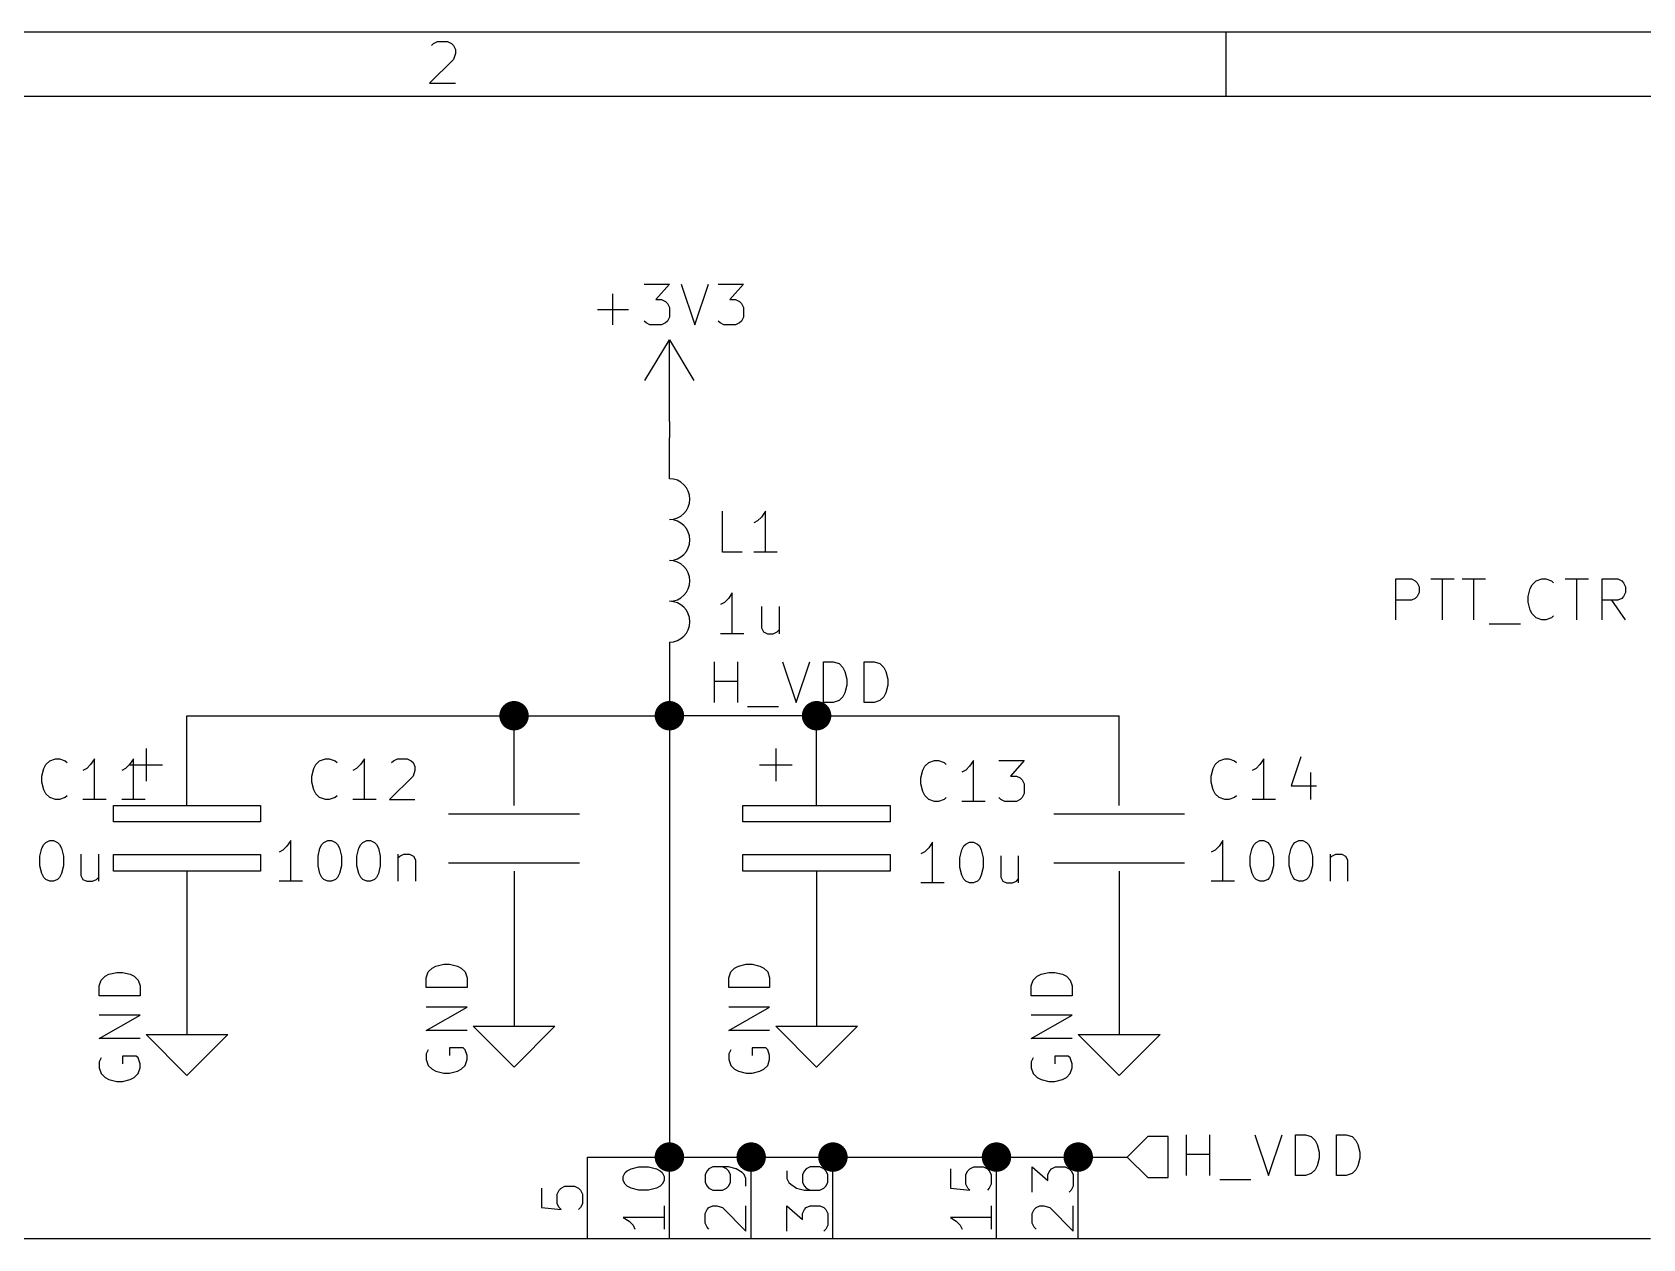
# Model space of a CAD drawing. Extents: x 0.4 to 16.1, y -11.3 to -0.4.
# Drawn here: x 2.871 to 4.84, y -1.87 to -0.394 of the extents above; entities that cross this region are included whole.
import ezdxf

# ---------------------------------------------------------------- set-up
doc = ezdxf.new("R2010")
doc.units = 0
doc.header["$MEASUREMENT"] = 0
for name, color, linetype in [('BLACK', 7, 'CONTINUOUS'), ('BROWN2', 54, 'CONTINUOUS'), ('CYAN2', 4, 'CONTINUOUS'), ('GREEN2', 3, 'CONTINUOUS'), ('LYELLOW', 51, 'CONTINUOUS'), ('RED2', 1, 'CONTINUOUS')]:
    doc.layers.add(name, color=color, linetype=linetype)

msp = doc.modelspace()

# ---------------------------------------------------------------- linework, layer by layer
at = {"layer": 'BLACK', "linetype": 'CONTINUOUS'}
for p, q in [((3.70503, -1.21387), (3.70503, -1.16387)), ((3.7336, -1.21387), (3.7336, -1.16387)), ((3.78836, -1.16387), (3.80503, -1.21387)), ((3.80503, -1.21387), (3.8217, -1.16387)), ((3.83836, -1.21387), (3.83836, -1.16387)), ((3.83836, -1.16387), (3.85027, -1.16387)), ((3.85027, -1.16387), (3.85741, -1.16625)), ((3.85741, -1.16625), (3.86217, -1.17101)), ((3.86217, -1.17101), (3.86455, -1.17577)), ((3.86455, -1.17577), (3.86693, -1.1853)), ((3.88836, -1.21387), (3.88836, -1.16387)), ((3.88836, -1.16387), (3.90027, -1.16387)), ((3.90027, -1.16387), (3.90741, -1.16625)), ((3.90741, -1.16625), (3.91217, -1.17101)), ((3.91217, -1.17101), (3.91455, -1.17577)), ((3.91455, -1.17577), (3.91693, -1.1853)), ((3.70503, -1.18767), (3.7336, -1.18767)), ((3.86693, -1.19244), (3.86455, -1.20196)), ((3.86693, -1.1853), (3.86693, -1.19244)), ((3.91693, -1.19244), (3.91455, -1.20196)), ((3.91693, -1.1853), (3.91693, -1.19244)), ((3.7455, -1.21863), (3.7836, -1.21863)), ((3.85027, -1.21387), (3.83836, -1.21387)), ((3.85741, -1.21148), (3.85027, -1.21387)), ((3.86217, -1.20672), (3.85741, -1.21148)), ((3.86455, -1.20196), (3.86217, -1.20672)), ((3.90027, -1.21387), (3.88836, -1.21387)), ((3.90741, -1.21148), (3.90027, -1.21387)), ((3.91217, -1.20672), (3.90741, -1.21148)), ((3.91455, -1.20196), (3.91217, -1.20672))]:
    msp.add_line(p, q, dxfattribs=at)
at = {"layer": 'BROWN2', "linetype": 'CONTINUOUS'}
for p, q in [((4.53842, -1.11262), (4.53842, -1.06262)), ((4.53842, -1.06262), (4.55747, -1.06262)), ((4.55747, -1.06262), (4.56223, -1.065)), ((4.58128, -1.06262), (4.60985, -1.06262)), ((4.59556, -1.11262), (4.59556, -1.06262)), ((4.61937, -1.06262), (4.64794, -1.06262)), ((4.63366, -1.11262), (4.63366, -1.06262)), ((4.70985, -1.065), (4.71699, -1.06262)), ((4.71699, -1.06262), (4.72175, -1.06262)), ((4.72175, -1.06262), (4.7289, -1.065)), ((4.74556, -1.06262), (4.77413, -1.06262)), ((4.75985, -1.11262), (4.75985, -1.06262)), ((4.7908, -1.11262), (4.7908, -1.06262)), ((4.7908, -1.06262), (4.80985, -1.06262)), ((4.80985, -1.06262), (4.81461, -1.065)), ((4.56223, -1.065), (4.56461, -1.06738)), ((4.56461, -1.06738), (4.56699, -1.07214)), ((4.56699, -1.07928), (4.56461, -1.08405)), ((4.56699, -1.07214), (4.56699, -1.07928)), ((4.70032, -1.08405), (4.7027, -1.07452)), ((4.7027, -1.07452), (4.70509, -1.06976)), ((4.70509, -1.06976), (4.70985, -1.065)), ((4.7289, -1.065), (4.73128, -1.06738)), ((4.81461, -1.065), (4.81699, -1.06738)), ((4.81699, -1.06738), (4.81937, -1.07214)), ((4.81937, -1.07928), (4.81699, -1.08405)), ((4.81937, -1.07214), (4.81937, -1.07928)), ((4.55747, -1.08881), (4.53842, -1.08881)), ((4.56223, -1.08643), (4.55747, -1.08881)), ((4.56461, -1.08405), (4.56223, -1.08643)), ((4.70032, -1.09119), (4.70032, -1.08405)), ((4.7027, -1.10071), (4.70032, -1.09119)), ((4.70509, -1.10547), (4.7027, -1.10071)), ((4.80985, -1.08881), (4.7908, -1.08881)), ((4.81937, -1.11262), (4.8027, -1.08881)), ((4.81461, -1.08643), (4.80985, -1.08881)), ((4.81699, -1.08405), (4.81461, -1.08643)), ((4.6527, -1.11738), (4.6908, -1.11738)), ((4.70985, -1.11024), (4.70509, -1.10547)), ((4.71699, -1.11262), (4.70985, -1.11024)), ((4.72175, -1.11262), (4.71699, -1.11262)), ((4.7289, -1.11024), (4.72175, -1.11262)), ((4.73128, -1.10785), (4.7289, -1.11024)), ((4.235, -1.745), (4.21, -1.77)), ((4.26, -1.745), (4.235, -1.745)), ((4.26, -1.795), (4.26, -1.745)), ((4.28253, -1.79262), (4.28253, -1.74262)), ((4.3111, -1.79262), (4.3111, -1.74262)), ((4.36586, -1.74262), (4.38253, -1.79262)), ((4.38253, -1.79262), (4.3992, -1.74262)), ((4.41586, -1.79262), (4.41586, -1.74262)), ((4.41586, -1.74262), (4.42777, -1.74262)), ((4.42777, -1.74262), (4.43491, -1.745)), ((4.43491, -1.745), (4.43967, -1.74976)), ((4.43967, -1.74976), (4.44205, -1.75452)), ((4.46586, -1.79262), (4.46586, -1.74262)), ((4.46586, -1.74262), (4.47777, -1.74262)), ((4.47777, -1.74262), (4.48491, -1.745)), ((4.48491, -1.745), (4.48967, -1.74976)), ((4.48967, -1.74976), (4.49205, -1.75452)), ((4.21, -1.77), (4.235, -1.795)), ((4.28253, -1.76643), (4.3111, -1.76643)), ((4.44205, -1.75452), (4.44443, -1.76405)), ((4.44443, -1.77119), (4.44205, -1.78071)), ((4.44443, -1.76405), (4.44443, -1.77119)), ((4.49205, -1.75452), (4.49443, -1.76405)), ((4.49443, -1.77119), (4.49205, -1.78071)), ((4.49443, -1.76405), (4.49443, -1.77119)), ((4.43491, -1.79024), (4.42777, -1.79262)), ((4.43967, -1.78547), (4.43491, -1.79024)), ((4.44205, -1.78071), (4.43967, -1.78547)), ((4.48491, -1.79024), (4.47777, -1.79262)), ((4.48967, -1.78547), (4.48491, -1.79024)), ((4.49205, -1.78071), (4.48967, -1.78547)), ((4.235, -1.795), (4.26, -1.795)), ((4.323, -1.79738), (4.3611, -1.79738)), ((4.42777, -1.79262), (4.41586, -1.79262)), ((4.47777, -1.79262), (4.46586, -1.79262))]:
    msp.add_line(p, q, dxfattribs=at)
at = {"layer": 'CYAN2', "linetype": 'CONTINUOUS'}
for p, q in [((3.61905, -0.701835), (3.65, -0.701835)), ((3.65, -0.701835), (3.63333, -0.720882)), ((3.66428, -0.701835), (3.68095, -0.751835)), ((3.68095, -0.751835), (3.69762, -0.701835)), ((3.70952, -0.701835), (3.74047, -0.701835)), ((3.74047, -0.701835), (3.72381, -0.720882)), ((3.58095, -0.751835), (3.58095, -0.71374)), ((3.63333, -0.720882), (3.64047, -0.720882)), ((3.64047, -0.720882), (3.64524, -0.723264)), ((3.64524, -0.723264), (3.64762, -0.725642)), ((3.64762, -0.725642), (3.65, -0.730406)), ((3.72381, -0.720882), (3.73095, -0.720882)), ((3.73095, -0.720882), (3.73571, -0.723264)), ((3.73571, -0.723264), (3.73809, -0.725642)), ((3.73809, -0.725642), (3.74047, -0.730406)), ((3.5619, -0.732787), (3.6, -0.732787)), ((3.62143, -0.749453), (3.61905, -0.747071)), ((3.64762, -0.747071), (3.64524, -0.749453)), ((3.65, -0.742311), (3.64762, -0.747071)), ((3.65, -0.730406), (3.65, -0.742311)), ((3.7119, -0.749453), (3.70952, -0.747071)), ((3.73809, -0.747071), (3.73571, -0.749453)), ((3.74047, -0.742311), (3.73809, -0.747071)), ((3.74047, -0.730406), (3.74047, -0.742311)), ((3.62619, -0.751835), (3.62143, -0.749453)), ((3.64047, -0.751835), (3.62619, -0.751835)), ((3.64524, -0.749453), (3.64047, -0.751835)), ((3.71667, -0.751835), (3.7119, -0.749453)), ((3.73095, -0.751835), (3.71667, -0.751835)), ((3.73571, -0.749453), (3.73095, -0.751835)), ((3.71503, -1.02975), (3.71503, -0.979752)), ((3.76741, -0.979752), (3.76265, -0.986894)), ((3.76741, -1.02975), (3.76741, -0.979752)), ((3.75789, -0.991657), (3.75312, -0.994035)), ((3.76265, -0.986894), (3.75789, -0.991657)), ((3.73884, -1.02975), (3.71503, -1.02975)), ((3.7817, -1.02975), (3.75312, -1.02975)), ((3.72693, -1.07963), (3.72217, -1.08677)), ((3.72693, -1.12963), (3.72693, -1.07963)), ((3.71741, -1.09154), (3.71265, -1.09391)), ((3.72217, -1.08677), (3.71741, -1.09154)), ((3.76265, -1.0963), (3.76265, -1.12248)), ((3.78408, -1.0963), (3.78408, -1.12963)), ((3.76265, -1.12248), (3.76503, -1.12725)), ((3.74122, -1.12963), (3.71265, -1.12963)), ((3.76503, -1.12725), (3.76979, -1.12963)), ((3.76979, -1.12963), (3.77693, -1.12963)), ((3.77693, -1.12963), (3.7817, -1.12725)), ((3.7817, -1.12725), (3.78408, -1.12487)), ((4.42217, -1.28023), (4.41027, -1.31594)), ((2.88265, -1.30404), (2.88503, -1.29452)), ((2.88503, -1.29452), (2.88741, -1.28976)), ((2.88741, -1.28976), (2.89217, -1.285)), ((2.89217, -1.285), (2.89931, -1.28261)), ((2.89931, -1.28261), (2.90407, -1.28261)), ((2.90407, -1.28261), (2.91122, -1.285)), ((2.91122, -1.285), (2.9136, -1.28737)), ((2.93741, -1.29452), (2.93265, -1.2969)), ((2.94217, -1.28976), (2.93741, -1.29452)), ((2.94693, -1.28261), (2.94217, -1.28976)), ((2.94693, -1.33261), (2.94693, -1.28261)), ((2.98503, -1.29452), (2.98027, -1.2969)), ((2.98979, -1.28976), (2.98503, -1.29452)), ((2.99455, -1.28261), (2.98979, -1.28976)), ((2.99455, -1.33261), (2.99455, -1.28261)), ((3.21265, -1.30404), (3.21503, -1.29452)), ((3.21503, -1.29452), (3.21741, -1.28976)), ((3.21741, -1.28976), (3.22217, -1.285)), ((3.22217, -1.285), (3.22931, -1.28261)), ((3.22931, -1.28261), (3.23407, -1.28261)), ((3.23407, -1.28261), (3.24122, -1.285)), ((3.24122, -1.285), (3.2436, -1.28737)), ((3.26741, -1.29452), (3.26265, -1.2969)), ((3.27217, -1.28976), (3.26741, -1.29452)), ((3.27693, -1.28261), (3.27217, -1.28976)), ((3.27693, -1.33261), (3.27693, -1.28261)), ((3.31027, -1.28737), (3.31265, -1.285)), ((3.31265, -1.285), (3.31741, -1.28261)), ((3.31741, -1.28261), (3.32931, -1.28261)), ((3.32931, -1.28261), (3.33407, -1.285)), ((3.33407, -1.285), (3.33646, -1.28737)), ((3.33646, -1.28737), (3.33884, -1.29214)), ((3.33884, -1.2969), (3.33646, -1.30404)), ((3.33884, -1.29214), (3.33884, -1.2969)), ((3.95765, -1.30618), (3.96003, -1.29666)), ((3.96003, -1.29666), (3.96241, -1.29189)), ((3.96241, -1.29189), (3.96717, -1.28713)), ((3.96717, -1.28713), (3.97431, -1.28475)), ((3.97431, -1.28475), (3.97907, -1.28475)), ((3.97907, -1.28475), (3.98622, -1.28713)), ((3.98622, -1.28713), (3.9886, -1.28951)), ((4.01241, -1.29666), (4.00765, -1.29904)), ((4.01717, -1.29189), (4.01241, -1.29666)), ((4.02193, -1.28475), (4.01717, -1.29189)), ((4.02193, -1.33475), (4.02193, -1.28475)), ((4.05289, -1.28475), (4.08384, -1.28475)), ((4.08384, -1.28475), (4.06717, -1.3038)), ((4.31265, -1.30404), (4.31503, -1.29452)), ((4.31503, -1.29452), (4.31741, -1.28976)), ((4.31741, -1.28976), (4.32217, -1.285)), ((4.32217, -1.285), (4.32931, -1.28261)), ((4.32931, -1.28261), (4.33407, -1.28261)), ((4.33407, -1.28261), (4.34122, -1.285)), ((4.34122, -1.285), (4.3436, -1.28737)), ((4.36741, -1.29452), (4.36265, -1.2969)), ((4.37217, -1.28976), (4.36741, -1.29452)), ((4.37693, -1.28261), (4.37217, -1.28976)), ((4.37693, -1.33261), (4.37693, -1.28261)), ((4.43407, -1.29928), (4.43407, -1.33261)), ((2.88265, -1.31119), (2.88265, -1.30404)), ((2.88503, -1.32071), (2.88265, -1.31119)), ((3.21265, -1.31119), (3.21265, -1.30404)), ((3.21503, -1.32071), (3.21265, -1.31119)), ((3.33646, -1.30404), (3.30789, -1.33261)), ((3.95765, -1.31332), (3.95765, -1.30618)), ((3.96003, -1.32285), (3.95765, -1.31332)), ((4.06717, -1.3038), (4.07431, -1.3038)), ((4.07431, -1.3038), (4.07907, -1.30618)), ((4.07907, -1.30618), (4.08146, -1.30856)), ((4.08146, -1.30856), (4.08384, -1.31332)), ((4.08384, -1.31332), (4.08384, -1.32523)), ((4.31265, -1.31119), (4.31265, -1.30404)), ((4.31503, -1.32071), (4.31265, -1.31119)), ((4.41027, -1.31594), (4.44122, -1.31594)), ((2.88741, -1.32547), (2.88503, -1.32071)), ((2.89217, -1.33023), (2.88741, -1.32547)), ((2.89931, -1.33261), (2.89217, -1.33023)), ((2.90407, -1.33261), (2.89931, -1.33261)), ((2.91122, -1.33023), (2.90407, -1.33261)), ((2.9136, -1.32785), (2.91122, -1.33023)), ((2.96122, -1.33261), (2.93265, -1.33261)), ((3.00884, -1.33261), (2.98027, -1.33261)), ((3.21741, -1.32547), (3.21503, -1.32071)), ((3.22217, -1.33023), (3.21741, -1.32547)), ((3.22931, -1.33261), (3.22217, -1.33023)), ((3.23407, -1.33261), (3.22931, -1.33261)), ((3.24122, -1.33023), (3.23407, -1.33261)), ((3.2436, -1.32785), (3.24122, -1.33023)), ((3.29122, -1.33261), (3.26265, -1.33261)), ((3.30789, -1.33261), (3.33884, -1.33261)), ((3.96241, -1.32761), (3.96003, -1.32285)), ((3.96717, -1.33237), (3.96241, -1.32761)), ((3.97431, -1.33475), (3.96717, -1.33237)), ((3.97907, -1.33475), (3.97431, -1.33475)), ((3.98622, -1.33237), (3.97907, -1.33475)), ((3.9886, -1.32999), (3.98622, -1.33237)), ((4.03622, -1.33475), (4.00765, -1.33475)), ((4.05527, -1.33237), (4.05289, -1.32999)), ((4.06003, -1.33475), (4.05527, -1.33237)), ((4.07431, -1.33475), (4.06003, -1.33475)), ((4.07907, -1.33237), (4.07431, -1.33475)), ((4.08146, -1.32999), (4.07907, -1.33237)), ((4.08384, -1.32523), (4.08146, -1.32999)), ((4.31741, -1.32547), (4.31503, -1.32071)), ((4.32217, -1.33023), (4.31741, -1.32547)), ((4.32931, -1.33261), (4.32217, -1.33023)), ((4.33407, -1.33261), (4.32931, -1.33261)), ((4.34122, -1.33023), (4.33407, -1.33261)), ((4.3436, -1.32785), (4.34122, -1.33023)), ((4.39122, -1.33261), (4.36265, -1.33261)), ((2.88026, -1.40166), (2.88265, -1.39214)), ((2.88265, -1.39214), (2.88503, -1.38737)), ((2.88503, -1.38737), (2.88741, -1.385)), ((2.88741, -1.385), (2.89217, -1.38261)), ((2.89217, -1.38261), (2.89693, -1.38261)), ((2.89693, -1.38261), (2.90169, -1.385)), ((2.90169, -1.385), (2.90407, -1.38737)), ((2.90407, -1.38737), (2.90646, -1.39214)), ((2.90646, -1.39214), (2.90883, -1.40166)), ((3.17741, -1.39452), (3.17265, -1.3969)), ((3.18217, -1.38976), (3.17741, -1.39452)), ((3.18693, -1.38261), (3.18217, -1.38976)), ((3.18693, -1.43261), (3.18693, -1.38261)), ((3.22027, -1.40166), (3.22265, -1.39214)), ((3.22265, -1.39214), (3.22503, -1.38737)), ((3.22503, -1.38737), (3.22741, -1.385)), ((3.22741, -1.385), (3.23217, -1.38261)), ((3.23217, -1.38261), (3.23693, -1.38261)), ((3.23693, -1.38261), (3.2417, -1.385)), ((3.2417, -1.385), (3.24407, -1.38737)), ((3.24407, -1.38737), (3.24646, -1.39214)), ((3.24646, -1.39214), (3.24884, -1.40166)), ((3.26789, -1.40166), (3.27027, -1.39214)), ((3.27027, -1.39214), (3.27265, -1.38737)), ((3.27265, -1.38737), (3.27503, -1.385)), ((3.27503, -1.385), (3.27979, -1.38261)), ((3.27979, -1.38261), (3.28455, -1.38261)), ((3.28455, -1.38261), (3.28931, -1.385)), ((3.28931, -1.385), (3.2917, -1.38737)), ((3.2917, -1.38737), (3.29407, -1.39214)), ((3.29407, -1.39214), (3.29646, -1.40166)), ((3.96241, -1.39654), (3.95765, -1.39891)), ((3.96717, -1.39177), (3.96241, -1.39654)), ((3.97193, -1.38463), (3.96717, -1.39177)), ((3.97193, -1.43463), (3.97193, -1.38463)), ((4.00526, -1.40368), (4.00765, -1.39415)), ((4.00765, -1.39415), (4.01003, -1.38939)), ((4.01003, -1.38939), (4.01241, -1.38701)), ((4.01241, -1.38701), (4.01717, -1.38463)), ((4.01717, -1.38463), (4.02193, -1.38463)), ((4.02193, -1.38463), (4.02669, -1.38701)), ((4.02669, -1.38701), (4.02907, -1.38939)), ((4.02907, -1.38939), (4.03146, -1.39415)), ((4.03146, -1.39415), (4.03383, -1.40368)), ((4.31741, -1.39452), (4.31265, -1.3969)), ((4.32217, -1.38976), (4.31741, -1.39452)), ((4.32693, -1.38261), (4.32217, -1.38976)), ((4.32693, -1.43261), (4.32693, -1.38261)), ((4.36027, -1.40166), (4.36265, -1.39214)), ((4.36265, -1.39214), (4.36503, -1.38737)), ((4.36503, -1.38737), (4.36741, -1.385)), ((4.36741, -1.385), (4.37217, -1.38261)), ((4.37217, -1.38261), (4.37693, -1.38261)), ((4.37693, -1.38261), (4.3817, -1.385)), ((4.3817, -1.385), (4.38407, -1.38737)), ((4.38407, -1.38737), (4.38646, -1.39214)), ((4.38646, -1.39214), (4.38884, -1.40166)), ((4.40789, -1.40166), (4.41027, -1.39214)), ((4.41027, -1.39214), (4.41265, -1.38737)), ((4.41265, -1.38737), (4.41503, -1.385)), ((4.41503, -1.385), (4.41979, -1.38261)), ((4.41979, -1.38261), (4.42455, -1.38261)), ((4.42455, -1.38261), (4.42931, -1.385)), ((4.42931, -1.385), (4.4317, -1.38737)), ((4.4317, -1.38737), (4.43407, -1.39214)), ((4.43407, -1.39214), (4.43646, -1.40166)), ((2.88026, -1.41357), (2.88026, -1.40166)), ((2.88265, -1.42309), (2.88026, -1.41357)), ((2.90883, -1.41357), (2.90646, -1.42309)), ((2.90883, -1.40166), (2.90883, -1.41357)), ((2.93026, -1.39928), (2.93026, -1.42547)), ((2.95169, -1.39928), (2.95169, -1.43261)), ((3.22027, -1.41357), (3.22027, -1.40166)), ((3.22265, -1.42309), (3.22027, -1.41357)), ((3.24884, -1.41357), (3.24646, -1.42309)), ((3.24884, -1.40166), (3.24884, -1.41357)), ((3.26789, -1.41357), (3.26789, -1.40166)), ((3.27027, -1.42309), (3.26789, -1.41357)), ((3.29646, -1.41357), (3.29407, -1.42309)), ((3.29646, -1.40166), (3.29646, -1.41357)), ((3.31789, -1.39928), (3.31789, -1.43261)), ((3.31789, -1.40404), (3.32027, -1.40166)), ((3.32027, -1.40166), (3.32503, -1.39928)), ((3.32503, -1.39928), (3.33217, -1.39928)), ((3.33217, -1.39928), (3.33693, -1.40166)), ((3.33693, -1.40166), (3.33931, -1.40642)), ((3.33931, -1.40642), (3.33931, -1.43261)), ((4.00526, -1.41558), (4.00526, -1.40368)), ((4.00765, -1.42511), (4.00526, -1.41558)), ((4.03383, -1.41558), (4.03146, -1.42511)), ((4.03383, -1.40368), (4.03383, -1.41558)), ((4.05526, -1.4013), (4.05526, -1.42748)), ((4.07669, -1.4013), (4.07669, -1.43463)), ((4.36027, -1.41357), (4.36027, -1.40166)), ((4.36265, -1.42309), (4.36027, -1.41357)), ((4.38884, -1.41357), (4.38646, -1.42309)), ((4.38884, -1.40166), (4.38884, -1.41357)), ((4.40789, -1.41357), (4.40789, -1.40166)), ((4.41027, -1.42309), (4.40789, -1.41357)), ((4.43646, -1.41357), (4.43407, -1.42309)), ((4.43646, -1.40166), (4.43646, -1.41357)), ((4.45789, -1.39928), (4.45789, -1.43261)), ((4.45789, -1.40404), (4.46027, -1.40166)), ((4.46027, -1.40166), (4.46503, -1.39928)), ((4.46503, -1.39928), (4.47217, -1.39928)), ((4.47217, -1.39928), (4.47693, -1.40166)), ((4.47693, -1.40166), (4.47931, -1.40642)), ((4.47931, -1.40642), (4.47931, -1.43261)), ((2.88503, -1.42785), (2.88265, -1.42309)), ((2.88741, -1.43023), (2.88503, -1.42785)), ((2.89217, -1.43261), (2.88741, -1.43023)), ((2.89693, -1.43261), (2.89217, -1.43261)), ((2.90169, -1.43023), (2.89693, -1.43261)), ((2.90407, -1.42785), (2.90169, -1.43023)), ((2.90646, -1.42309), (2.90407, -1.42785)), ((2.93026, -1.42547), (2.93265, -1.43023)), ((2.93265, -1.43023), (2.93741, -1.43261)), ((2.93741, -1.43261), (2.94455, -1.43261)), ((2.94455, -1.43261), (2.94931, -1.43023)), ((2.94931, -1.43023), (2.95169, -1.42785)), ((3.20122, -1.43261), (3.17265, -1.43261)), ((3.22503, -1.42785), (3.22265, -1.42309)), ((3.22741, -1.43023), (3.22503, -1.42785)), ((3.23217, -1.43261), (3.22741, -1.43023)), ((3.23693, -1.43261), (3.23217, -1.43261)), ((3.2417, -1.43023), (3.23693, -1.43261)), ((3.24407, -1.42785), (3.2417, -1.43023)), ((3.24646, -1.42309), (3.24407, -1.42785)), ((3.27265, -1.42785), (3.27027, -1.42309)), ((3.27503, -1.43023), (3.27265, -1.42785)), ((3.27979, -1.43261), (3.27503, -1.43023)), ((3.28455, -1.43261), (3.27979, -1.43261)), ((3.28931, -1.43023), (3.28455, -1.43261)), ((3.2917, -1.42785), (3.28931, -1.43023)), ((3.29407, -1.42309), (3.2917, -1.42785)), ((3.98622, -1.43463), (3.95765, -1.43463)), ((4.01003, -1.42987), (4.00765, -1.42511)), ((4.01241, -1.43225), (4.01003, -1.42987)), ((4.01717, -1.43463), (4.01241, -1.43225)), ((4.02193, -1.43463), (4.01717, -1.43463)), ((4.02669, -1.43225), (4.02193, -1.43463)), ((4.02907, -1.42987), (4.02669, -1.43225)), ((4.03146, -1.42511), (4.02907, -1.42987)), ((4.05526, -1.42748), (4.05765, -1.43225)), ((4.05765, -1.43225), (4.06241, -1.43463)), ((4.06241, -1.43463), (4.06955, -1.43463)), ((4.06955, -1.43463), (4.07431, -1.43225)), ((4.07431, -1.43225), (4.07669, -1.42987)), ((4.34122, -1.43261), (4.31265, -1.43261)), ((4.36503, -1.42785), (4.36265, -1.42309)), ((4.36741, -1.43023), (4.36503, -1.42785)), ((4.37217, -1.43261), (4.36741, -1.43023)), ((4.37693, -1.43261), (4.37217, -1.43261)), ((4.3817, -1.43023), (4.37693, -1.43261)), ((4.38407, -1.42785), (4.3817, -1.43023)), ((4.38646, -1.42309), (4.38407, -1.42785)), ((4.41265, -1.42785), (4.41027, -1.42309)), ((4.41503, -1.43023), (4.41265, -1.42785)), ((4.41979, -1.43261), (4.41503, -1.43023)), ((4.42455, -1.43261), (4.41979, -1.43261)), ((4.42931, -1.43023), (4.42455, -1.43261)), ((4.4317, -1.42785), (4.42931, -1.43023)), ((4.43407, -1.42309), (4.4317, -1.42785)), ((3.36452, -1.53639), (3.37404, -1.53401)), ((3.37404, -1.53401), (3.38119, -1.53401)), ((3.38119, -1.53401), (3.39071, -1.53639)), ((3.73452, -1.53639), (3.74404, -1.53401)), ((3.74404, -1.53401), (3.75119, -1.53401)), ((3.75119, -1.53401), (3.76071, -1.53639)), ((2.95261, -1.56068), (2.955, -1.55354)), ((2.955, -1.55354), (2.95976, -1.54878)), ((2.95976, -1.54878), (2.96452, -1.54639)), ((2.96452, -1.54639), (2.97404, -1.54401)), ((2.97404, -1.54401), (2.98119, -1.54401)), ((2.98119, -1.54401), (2.99071, -1.54639)), ((2.99071, -1.54639), (2.99547, -1.54878)), ((2.99547, -1.54878), (3.00023, -1.55354)), ((3.00023, -1.55354), (3.00261, -1.56068)), ((3.35261, -1.55068), (3.355, -1.54354)), ((3.35261, -1.56258), (3.35261, -1.55068)), ((3.355, -1.54354), (3.35976, -1.53878)), ((3.35976, -1.53878), (3.36452, -1.53639)), ((3.39071, -1.53639), (3.39547, -1.53878)), ((3.39547, -1.53878), (3.40023, -1.54354)), ((3.40023, -1.54354), (3.40261, -1.55068)), ((3.40261, -1.55068), (3.40261, -1.56258)), ((3.72261, -1.55068), (3.725, -1.54354)), ((3.72261, -1.56258), (3.72261, -1.55068)), ((3.725, -1.54354), (3.72976, -1.53878)), ((3.72976, -1.53878), (3.73452, -1.53639)), ((3.76071, -1.53639), (3.76547, -1.53878)), ((3.76547, -1.53878), (3.77023, -1.54354)), ((3.77023, -1.54354), (3.77261, -1.55068)), ((3.77261, -1.55068), (3.77261, -1.56258)), ((4.09261, -1.56068), (4.095, -1.55354)), ((4.095, -1.55354), (4.09976, -1.54878)), ((4.09976, -1.54878), (4.10452, -1.54639)), ((4.10452, -1.54639), (4.11404, -1.54401)), ((4.11404, -1.54401), (4.12119, -1.54401)), ((4.12119, -1.54401), (4.13071, -1.54639)), ((4.13071, -1.54639), (4.13547, -1.54878)), ((4.13547, -1.54878), (4.14023, -1.55354)), ((4.14023, -1.55354), (4.14261, -1.56068)), ((2.95261, -1.57258), (2.95261, -1.56068)), ((3.00261, -1.57258), (2.95261, -1.57258)), ((3.00261, -1.56068), (3.00261, -1.57258)), ((3.40261, -1.56258), (3.35261, -1.56258)), ((3.77261, -1.56258), (3.72261, -1.56258)), ((4.09261, -1.57258), (4.09261, -1.56068)), ((4.14261, -1.57258), (4.09261, -1.57258)), ((4.14261, -1.56068), (4.14261, -1.57258)), ((3.35261, -1.61496), (3.40261, -1.58639)), ((3.40261, -1.58639), (3.35261, -1.58639)), ((3.72261, -1.61496), (3.77261, -1.58639)), ((3.77261, -1.58639), (3.72261, -1.58639)), ((2.95261, -1.62496), (3.00261, -1.59639)), ((3.00261, -1.59639), (2.95261, -1.59639)), ((3.40261, -1.61496), (3.35261, -1.61496)), ((3.77261, -1.61496), (3.72261, -1.61496)), ((4.09261, -1.62496), (4.14261, -1.59639)), ((4.14261, -1.59639), (4.09261, -1.59639)), ((3.00261, -1.62496), (2.95261, -1.62496)), ((4.14261, -1.62496), (4.09261, -1.62496)), ((2.955, -1.64878), (2.95261, -1.65354)), ((2.95261, -1.65354), (2.95261, -1.66068)), ((2.99785, -1.64639), (2.98119, -1.64639)), ((2.98119, -1.64639), (2.98119, -1.65592)), ((3.00023, -1.64878), (2.99785, -1.64639)), ((3.00261, -1.65592), (3.00023, -1.64878)), ((3.355, -1.63878), (3.35261, -1.64354)), ((3.35261, -1.64354), (3.35261, -1.65068)), ((3.35261, -1.65068), (3.355, -1.65782)), ((3.39785, -1.63639), (3.38119, -1.63639)), ((3.38119, -1.63639), (3.38119, -1.64592)), ((3.40023, -1.63878), (3.39785, -1.63639)), ((3.40261, -1.64592), (3.40023, -1.63878)), ((3.40023, -1.65782), (3.40261, -1.65068)), ((3.40261, -1.65068), (3.40261, -1.64592)), ((3.725, -1.63878), (3.72261, -1.64354)), ((3.72261, -1.64354), (3.72261, -1.65068)), ((3.72261, -1.65068), (3.725, -1.65782)), ((3.76785, -1.63639), (3.75119, -1.63639)), ((3.75119, -1.63639), (3.75119, -1.64592)), ((3.77023, -1.63878), (3.76785, -1.63639)), ((3.77261, -1.64592), (3.77023, -1.63878)), ((3.77023, -1.65782), (3.77261, -1.65068)), ((3.77261, -1.65068), (3.77261, -1.64592)), ((4.095, -1.64878), (4.09261, -1.65354)), ((4.09261, -1.65354), (4.09261, -1.66068)), ((4.13785, -1.64639), (4.12119, -1.64639)), ((4.12119, -1.64639), (4.12119, -1.65592)), ((4.14023, -1.64878), (4.13785, -1.64639)), ((4.14261, -1.65592), (4.14023, -1.64878)), ((2.95261, -1.66068), (2.955, -1.66782)), ((2.955, -1.66782), (2.95976, -1.67258)), ((2.95976, -1.67258), (2.96452, -1.67496)), ((2.99071, -1.67496), (2.99547, -1.67258)), ((2.99547, -1.67258), (3.00023, -1.66782)), ((3.00023, -1.66782), (3.00261, -1.66068)), ((3.00261, -1.66068), (3.00261, -1.65592)), ((3.355, -1.65782), (3.35976, -1.66258)), ((3.35976, -1.66258), (3.36452, -1.66496)), ((3.36452, -1.66496), (3.37404, -1.66735)), ((3.37404, -1.66735), (3.38119, -1.66735)), ((3.38119, -1.66735), (3.39071, -1.66496)), ((3.39071, -1.66496), (3.39547, -1.66258)), ((3.39547, -1.66258), (3.40023, -1.65782)), ((3.725, -1.65782), (3.72976, -1.66258)), ((3.72976, -1.66258), (3.73452, -1.66496)), ((3.73452, -1.66496), (3.74404, -1.66735)), ((3.74404, -1.66735), (3.75119, -1.66735)), ((3.75119, -1.66735), (3.76071, -1.66496)), ((3.76071, -1.66496), (3.76547, -1.66258)), ((3.76547, -1.66258), (3.77023, -1.65782)), ((4.09261, -1.66068), (4.095, -1.66782)), ((4.095, -1.66782), (4.09976, -1.67258)), ((4.09976, -1.67258), (4.10452, -1.67496)), ((4.13071, -1.67496), (4.13547, -1.67258)), ((4.13547, -1.67258), (4.14023, -1.66782)), ((4.14023, -1.66782), (4.14261, -1.66068)), ((4.14261, -1.66068), (4.14261, -1.65592)), ((2.96452, -1.67496), (2.97404, -1.67735)), ((2.97404, -1.67735), (2.98119, -1.67735)), ((2.98119, -1.67735), (2.99071, -1.67496)), ((4.10452, -1.67496), (4.11404, -1.67735)), ((4.11404, -1.67735), (4.12119, -1.67735)), ((4.12119, -1.67735), (4.13071, -1.67496))]:
    msp.add_line(p, q, dxfattribs=at)
at = {"layer": 'GREEN2', "linetype": 'CONTINUOUS'}
for p, q in [((3.65, -0.87), (3.65, -0.89)), ((3.65, -1.19), (3.65, -1.23)), ((3.06, -1.23), (3.46, -1.23)), ((3.46, -1.23), (3.65, -1.23)), ((3.83, -1.23), (3.65, -1.23)), ((3.65, -1.23), (3.65, -1.77)), ((3.83, -1.23), (4.2, -1.23)), ((3.06, -1.53), (3.06, -1.57)), ((3.46, -1.53), (3.46, -1.56)), ((3.83, -1.53), (3.83, -1.56)), ((4.2, -1.53), (4.2, -1.57)), ((3.55, -1.77), (3.65, -1.77)), ((3.65, -1.77), (3.75, -1.77)), ((3.75, -1.77), (3.85, -1.77)), ((3.85, -1.77), (4.05, -1.77)), ((4.05, -1.77), (4.15, -1.77)), ((4.15, -1.77), (4.21, -1.77))]:
    msp.add_line(p, q, dxfattribs=at)
at = {"layer": 'GREEN2', "const_width": 0.018}
for points in [[(3.451, -1.23, 1), (3.469, -1.23, 1)], [(3.641, -1.23, 1), (3.659, -1.23, 1)], [(3.821, -1.23, 1), (3.839, -1.23, 1)], [(3.641, -1.77, 1), (3.659, -1.77, 1)], [(3.741, -1.77, 1), (3.759, -1.77, 1)], [(3.841, -1.77, 1), (3.859, -1.77, 1)], [(4.041, -1.77, 1), (4.059, -1.77, 1)], [(4.141, -1.77, 1), (4.159, -1.77, 1)]]:
    msp.add_lwpolyline(points, format="xyb", close=True, dxfattribs=at)
at = {"layer": 'LYELLOW', "linetype": 'CONTINUOUS'}
msp.add_line((4.85, -1.87), (2.85, -1.87), dxfattribs=at)
at = {"layer": 'RED2', "linetype": 'CONTINUOUS'}
for p, q in [((16.1413, -0.393701), (0.393701, -0.393701)), ((4.33071, -0.472441), (4.33071, -0.393701)), ((3.35916, -0.409917), (3.36159, -0.40748)), ((3.36159, -0.40748), (3.36647, -0.405039)), ((3.36647, -0.405039), (3.37865, -0.405039)), ((3.37865, -0.405039), (3.38353, -0.40748)), ((3.38353, -0.40748), (3.38596, -0.409917)), ((3.38596, -0.409917), (3.3884, -0.414791)), ((3.38596, -0.426976), (3.35672, -0.45622)), ((3.3884, -0.419665), (3.38596, -0.426976)), ((3.3884, -0.414791), (3.3884, -0.419665)), ((16.0626, -0.472441), (0.472441, -0.472441)), ((3.35672, -0.45622), (3.3884, -0.45622)), ((3.62, -0.82), (3.65, -0.77)), ((3.65, -0.87), (3.65, -0.77)), ((3.65, -0.77), (3.68, -0.82)), ((3.65, -0.94), (3.65, -0.89)), ((3.65, -1.14), (3.65, -1.19)), ((3.06, -1.34), (3.06, -1.23)), ((3.46, -1.34), (3.46, -1.23)), ((3.83, -1.34), (3.83, -1.23)), ((4.2, -1.34), (4.2, -1.23)), ((3.01, -1.27), (3.01, -1.31)), ((3.78, -1.27), (3.78, -1.31)), ((2.99, -1.29), (3.03, -1.29)), ((3.76, -1.29), (3.8, -1.29)), ((2.97, -1.36), (2.97, -1.34)), ((2.97, -1.34), (3.15, -1.34)), ((3.15, -1.34), (3.15, -1.36)), ((3.38, -1.35), (3.54, -1.35)), ((3.74, -1.36), (3.74, -1.34)), ((3.74, -1.34), (3.92, -1.34)), ((3.92, -1.34), (3.92, -1.36)), ((4.12, -1.35), (4.28, -1.35)), ((3.15, -1.36), (2.97, -1.36)), ((3.92, -1.36), (3.74, -1.36)), ((2.97, -1.42), (2.97, -1.4)), ((2.97, -1.4), (3.15, -1.4)), ((3.15, -1.4), (3.15, -1.42)), ((3.38, -1.41), (3.54, -1.41)), ((3.74, -1.42), (3.74, -1.4)), ((3.74, -1.4), (3.92, -1.4)), ((3.92, -1.4), (3.92, -1.42)), ((4.12, -1.41), (4.28, -1.41)), ((3.15, -1.42), (2.97, -1.42)), ((3.06, -1.42), (3.06, -1.53)), ((3.46, -1.42), (3.46, -1.53)), ((3.92, -1.42), (3.74, -1.42)), ((3.83, -1.42), (3.83, -1.53)), ((4.2, -1.42), (4.2, -1.53)), ((3.06, -1.57), (3.06, -1.62)), ((3.46, -1.56), (3.46, -1.61)), ((3.83, -1.56), (3.83, -1.61)), ((4.2, -1.57), (4.2, -1.62)), ((3.46, -1.66), (3.41, -1.61)), ((3.41, -1.61), (3.46, -1.61)), ((3.46, -1.61), (3.51, -1.61)), ((3.51, -1.61), (3.46, -1.66)), ((3.83, -1.66), (3.78, -1.61)), ((3.78, -1.61), (3.83, -1.61)), ((3.83, -1.61), (3.88, -1.61)), ((3.88, -1.61), (3.83, -1.66)), ((3.06, -1.67), (3.01, -1.62)), ((3.01, -1.62), (3.06, -1.62)), ((3.06, -1.62), (3.11, -1.62)), ((3.11, -1.62), (3.06, -1.67)), ((4.2, -1.67), (4.15, -1.62)), ((4.15, -1.62), (4.2, -1.62)), ((4.2, -1.62), (4.25, -1.62)), ((4.25, -1.62), (4.2, -1.67)), ((3.55, -1.87), (3.55, -1.77)), ((3.65, -1.87), (3.65, -1.77)), ((3.75, -1.87), (3.75, -1.77)), ((3.85, -1.87), (3.85, -1.77)), ((4.05, -1.87), (4.05, -1.77)), ((4.15, -1.87), (4.15, -1.77)), ((3.59362, -1.79381), (3.596, -1.78905)), ((3.596, -1.78905), (3.59838, -1.78667)), ((3.59838, -1.78667), (3.60314, -1.78428)), ((3.60314, -1.78428), (3.61267, -1.7819)), ((3.61267, -1.7819), (3.62457, -1.7819)), ((3.62457, -1.7819), (3.63409, -1.78428)), ((3.63409, -1.78428), (3.63885, -1.78667)), ((3.63885, -1.78667), (3.64124, -1.78905)), ((3.64124, -1.78905), (3.64362, -1.79381)), ((3.696, -1.78667), (3.69362, -1.79143)), ((3.69362, -1.79143), (3.69362, -1.80095)), ((3.69838, -1.78428), (3.696, -1.78667)), ((3.70314, -1.7819), (3.69838, -1.78428)), ((3.72219, -1.7819), (3.70314, -1.7819)), ((3.71981, -1.78428), (3.71505, -1.7819)), ((3.72219, -1.78667), (3.71981, -1.78428)), ((3.73171, -1.78428), (3.72219, -1.7819)), ((3.72457, -1.79143), (3.72219, -1.78667)), ((3.72457, -1.80095), (3.72457, -1.79143)), ((3.73885, -1.78905), (3.73171, -1.78428)), ((3.74124, -1.79143), (3.73885, -1.78905)), ((3.74362, -1.79619), (3.74124, -1.79143)), ((3.79362, -1.78667), (3.79362, -1.79619)), ((3.81505, -1.78667), (3.81267, -1.79143)), ((3.81267, -1.79143), (3.81267, -1.80095)), ((3.81743, -1.78428), (3.81505, -1.78667)), ((3.82219, -1.7819), (3.81743, -1.78428)), ((3.83409, -1.7819), (3.82219, -1.7819)), ((3.83885, -1.78428), (3.83409, -1.7819)), ((3.84124, -1.78667), (3.83885, -1.78428)), ((3.84362, -1.79143), (3.84124, -1.78667)), ((3.84362, -1.80095), (3.84362, -1.79143)), ((3.99362, -1.78428), (3.99362, -1.80809)), ((4.01267, -1.79143), (4.01505, -1.78667)), ((4.01267, -1.80333), (4.01267, -1.79143)), ((4.01505, -1.78667), (4.01743, -1.78428)), ((4.01743, -1.78428), (4.02219, -1.7819)), ((4.02219, -1.7819), (4.03409, -1.7819)), ((4.03409, -1.7819), (4.03885, -1.78428)), ((4.03885, -1.78428), (4.04124, -1.78667)), ((4.04124, -1.78667), (4.04362, -1.79143)), ((4.04362, -1.79143), (4.04362, -1.80333)), ((4.09362, -1.81285), (4.09362, -1.7819)), ((4.09362, -1.7819), (4.11267, -1.79857)), ((4.11267, -1.79143), (4.11505, -1.78667)), ((4.11267, -1.79857), (4.11267, -1.79143)), ((4.11505, -1.78667), (4.11743, -1.78428)), ((4.11743, -1.78428), (4.12219, -1.7819)), ((4.12219, -1.7819), (4.13409, -1.7819)), ((4.13409, -1.7819), (4.13885, -1.78428)), ((4.13885, -1.78428), (4.14124, -1.78667)), ((4.14124, -1.78667), (4.14362, -1.79143)), ((4.14362, -1.79143), (4.14362, -1.80571)), ((3.49362, -1.80809), (3.49362, -1.8319)), ((3.51267, -1.81524), (3.51505, -1.81047)), ((3.51505, -1.81047), (3.51743, -1.80809)), ((3.51743, -1.80809), (3.52219, -1.80571)), ((3.52219, -1.80571), (3.53409, -1.80571)), ((3.53409, -1.80571), (3.53885, -1.80809)), ((3.53885, -1.80809), (3.54124, -1.81047)), ((3.54124, -1.81047), (3.54362, -1.81524)), ((3.59362, -1.79857), (3.59362, -1.79381)), ((3.596, -1.80333), (3.59362, -1.79857)), ((3.59838, -1.80571), (3.596, -1.80333)), ((3.60314, -1.80809), (3.59838, -1.80571)), ((3.61267, -1.81047), (3.60314, -1.80809)), ((3.62457, -1.81047), (3.61267, -1.81047)), ((3.63409, -1.80809), (3.62457, -1.81047)), ((3.63885, -1.80571), (3.63409, -1.80809)), ((3.64124, -1.80333), (3.63885, -1.80571)), ((3.64362, -1.79857), (3.64124, -1.80333)), ((3.64362, -1.79381), (3.64362, -1.79857)), ((3.69362, -1.80095), (3.696, -1.80571)), ((3.696, -1.80571), (3.69838, -1.80809)), ((3.69838, -1.80809), (3.70314, -1.81047)), ((3.70314, -1.81047), (3.71505, -1.81047)), ((3.71505, -1.81047), (3.71981, -1.80809)), ((3.71981, -1.80809), (3.72219, -1.80571)), ((3.72219, -1.80571), (3.72457, -1.80095)), ((3.74362, -1.80571), (3.74362, -1.79619)), ((3.79362, -1.79619), (3.796, -1.80095)), ((3.796, -1.80095), (3.79838, -1.80333)), ((3.79838, -1.80333), (3.80552, -1.80809)), ((3.80552, -1.80809), (3.81505, -1.81047)), ((3.81267, -1.80095), (3.81505, -1.80571)), ((3.81505, -1.80571), (3.81743, -1.80809)), ((3.81505, -1.81047), (3.83409, -1.81047)), ((3.81743, -1.80809), (3.82219, -1.81047)), ((3.83409, -1.81047), (3.83885, -1.80809)), ((3.83885, -1.80809), (3.84124, -1.80571)), ((3.84124, -1.80571), (3.84362, -1.80095)), ((3.99362, -1.80809), (4.01743, -1.81047)), ((4.01505, -1.80809), (4.01267, -1.80333)), ((4.01743, -1.81047), (4.01505, -1.80809)), ((4.04124, -1.80809), (4.03885, -1.81047)), ((4.04362, -1.80333), (4.04124, -1.80809)), ((4.14124, -1.81047), (4.13885, -1.81285)), ((4.14362, -1.80571), (4.14124, -1.81047)), ((3.51267, -1.82714), (3.51267, -1.81524)), ((3.51505, -1.8319), (3.51267, -1.82714)), ((3.54362, -1.82714), (3.54124, -1.8319)), ((3.54362, -1.81524), (3.54362, -1.82714)), ((3.64362, -1.82952), (3.64362, -1.85809)), ((3.69838, -1.8319), (3.70314, -1.82952)), ((3.70314, -1.82952), (3.7079, -1.82952)), ((3.7079, -1.82952), (3.71505, -1.8319)), ((3.74362, -1.86047), (3.74362, -1.82952)), ((3.79362, -1.86047), (3.79362, -1.82952)), ((3.79362, -1.82952), (3.81267, -1.84619)), ((3.81743, -1.8319), (3.82219, -1.82952)), ((3.82219, -1.82952), (3.83409, -1.82952)), ((3.83409, -1.82952), (3.83885, -1.8319)), ((4.04362, -1.82952), (4.04362, -1.85809)), ((4.09838, -1.8319), (4.10314, -1.82952)), ((4.10314, -1.82952), (4.1079, -1.82952)), ((4.1079, -1.82952), (4.11505, -1.8319)), ((4.14362, -1.86047), (4.14362, -1.82952)), ((3.49362, -1.8319), (3.51743, -1.83428)), ((3.51743, -1.83428), (3.51505, -1.8319)), ((3.54124, -1.8319), (3.53885, -1.83428)), ((3.64362, -1.84381), (3.59362, -1.84381)), ((3.59362, -1.84381), (3.60076, -1.84857)), ((3.60076, -1.84857), (3.60552, -1.85333)), ((3.69362, -1.83905), (3.696, -1.83428)), ((3.69362, -1.85095), (3.69362, -1.83905)), ((3.696, -1.85571), (3.69362, -1.85095)), ((3.696, -1.83428), (3.69838, -1.8319)), ((3.71505, -1.8319), (3.74362, -1.86047)), ((3.81267, -1.83905), (3.81505, -1.83428)), ((3.81267, -1.84619), (3.81267, -1.83905)), ((3.81505, -1.83428), (3.81743, -1.8319)), ((3.83885, -1.8319), (3.84124, -1.83428)), ((3.84124, -1.83428), (3.84362, -1.83905)), ((3.84362, -1.83905), (3.84362, -1.85333)), ((4.04362, -1.84381), (3.99362, -1.84381)), ((3.99362, -1.84381), (4.00076, -1.84857)), ((4.00076, -1.84857), (4.00552, -1.85333)), ((4.09362, -1.83905), (4.096, -1.83428)), ((4.09362, -1.85095), (4.09362, -1.83905)), ((4.096, -1.85571), (4.09362, -1.85095)), ((4.096, -1.83428), (4.09838, -1.8319)), ((4.11505, -1.8319), (4.14362, -1.86047)), ((4.85, -1.87), (2.85, -1.87)), ((4.85, -1.87), (2.85, -1.87)), ((3.60552, -1.85333), (3.6079, -1.85809)), ((3.69838, -1.85809), (3.696, -1.85571)), ((3.84124, -1.85809), (3.83885, -1.86047)), ((3.84362, -1.85333), (3.84124, -1.85809)), ((4.00552, -1.85333), (4.0079, -1.85809)), ((4.09838, -1.85809), (4.096, -1.85571))]:
    msp.add_line(p, q, dxfattribs=at)
at = {"layer": 'RED2'}
for centre in [(3.65, -0.965), (3.65, -1.015), (3.65, -1.065), (3.65, -1.115)]:
    msp.add_arc(centre, 0.025, -449.9, -270.1, dxfattribs=at)

doc.saveas('drawing.dxf')
